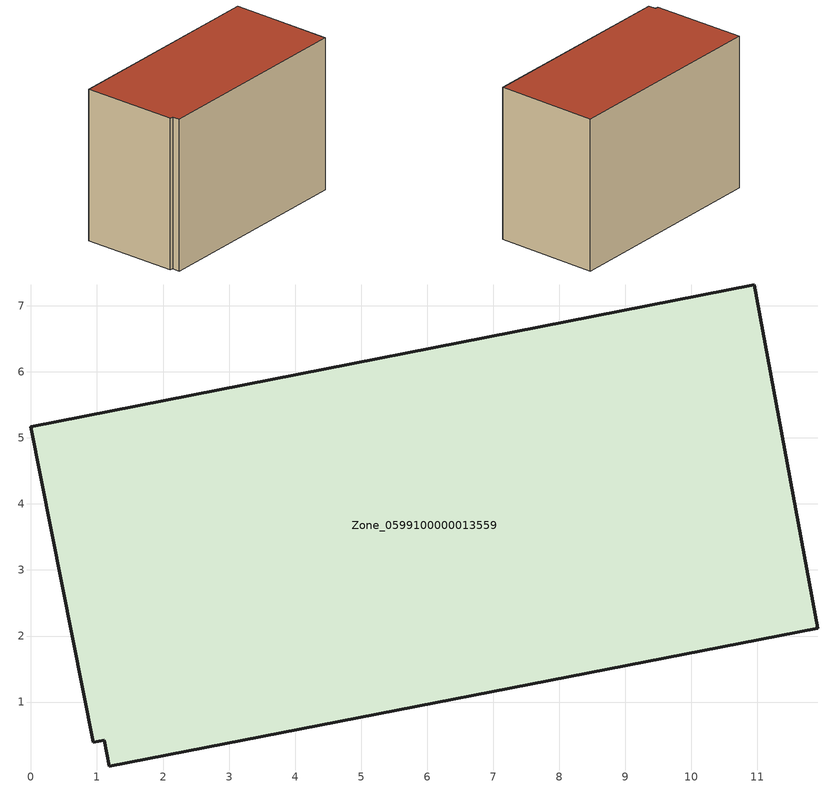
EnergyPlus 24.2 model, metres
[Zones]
Zone_0599100000013559
 floor ground (C_G): 1.11,0.42 0.94,0.4 0,5.17 10.95,7.32 11.91,2.12 1.18,0.03 z0
 wall outside (C_F): 11.91,2.12 10.95,7.32 0,5.17 0.94,0.4 1.11,0.42 1.18,0.03 11.91,2.12 z0:7.93
 roof outside (C_R): 1.18,0.03 11.91,2.12 10.95,7.32 0,5.17 0.94,0.4 1.11,0.42 z7.93
[BUILDING]
Pand.0599100000013559: North Axis=0; Terrain=City; Loads Convergence Tolerance Value=0.04; Temperature Convergence Tolerance Value=0.4; Solar Distribution=FullExterior; Maximum Number of Warmup Days=25; Minimum Number of Warmup Days=1
[Site:Location]
Rotterdam.The.Hague.AP_ZH_NLD Design_Conditions: Latitude=51.96; Longitude=4.45; Time Zone=1; Elevation=-4.5
[SITE:GROUNDTEMPERATURE:BUILDINGSURFACE]
18, 18, 18, 18, 18, 18, 18, 18, 18, 18, 18, 18
[MATERIAL] Thermal Absorptance=0.9; Solar Absorptance=0.7; Visible Absorptance=0.7
Name | Roughness | Thickness | Conductivity | Density | Specific Heat
G.TI.1975-1991 | MediumSmooth | 0.15 | 0.288461 | 540 | 1210
F.TI.1975-1991 | Rough | 0.3 | 0.230769 | 1920 | 840
R.TI.1975-1991 | MediumRough | 0.2 | 0.153846 | 1500 | 1000
[CONSTRUCTION]
C_G: G.TI.1975-1991
C_F: F.TI.1975-1991
C_R: R.TI.1975-1991
[ZONE]
Zone_0599100000013559: Type=1; Multiplier=1; Ceiling Height=Autocalculate; Volume=Autocalculate; Floor Area=autocalculate; Part of Total Floor Area=Yes
[ZONEINFILTRATION:DESIGNFLOWRATE]
Infil_Zone_0599100000013559: Zone or ZoneList or Space or SpaceList=Zone_0599100000013559; Schedule=AlwaysOn; Design Flow Rate Calculation Method=Flow/Area; Flow Rate per Floor Area=0.003; Constant Term Coefficient=1; Temperature Term Coefficient=0; Velocity Term Coefficient=0; Velocity Squared Term Coefficient=0
[HVACTEMPLATE:ZONE:IDEALLOADSAIRSYSTEM]
Zone_0599100000013559: Maximum Heating Supply Air Temperature=50; Minimum Cooling Supply Air Temperature=13; Maximum Heating Supply Air Humidity Ratio=0.0156; Minimum Cooling Supply Air Humidity Ratio=0.0077; Heating Limit=NoLimit; Cooling Limit=NoLimit; Dehumidification Control Type=ConstantSensibleHeatRatio; Cooling Sensible Heat Ratio=0.7; Dehumidification Setpoint=60; Humidification Control Type=None; Humidification Setpoint=30; Outdoor Air Method=None; Outdoor Air Flow Rate per Person=0.00944; Outdoor Air Flow Rate per Zone Floor Area=0; Outdoor Air Flow Rate per Zone=0; Demand Controlled Ventilation Type=None; Outdoor Air Economizer Type=NoEconomizer; Heat Recovery Type=None; Sensible Heat Recovery Effectiveness=0.7; Latent Heat Recovery Effectiveness=0.65
[ZONECONTROL:THERMOSTAT]
ThermostatControl_Zone_0599100000013559: Zone or ZoneList=Zone_0599100000013559; Control Type Schedule=DualSetpointControlType; Control 1=Thermostat_Zone_0599100000013559; Temperature Difference Between Cutout And Setpoint=0
[THERMOSTATSETPOINT:DUALSETPOINT]
Thermostat_Zone_0599100000013559: Heating Setpoint Temperature Schedule=HeatingSetpoint_Zone_0599100000013559; Cooling Setpoint Temperature Schedule=CoolingSetpoint_Zone_0599100000013559
[SCHEDULE:COMPACT]
HeatingSetpoint_Zone_0599100000013559: Through: 12/31, For: AllDays, Until: 24:00, 21
CoolingSetpoint_Zone_0599100000013559: Through: 12/31, For: AllDays, Until: 24:00, 24
DualSetpointControlType: Through: 12/31, For: AllDays, Until: 24:00, 4
AlwaysOn: Through: 12/31, For: AllDays, Until: 24:00, 1
